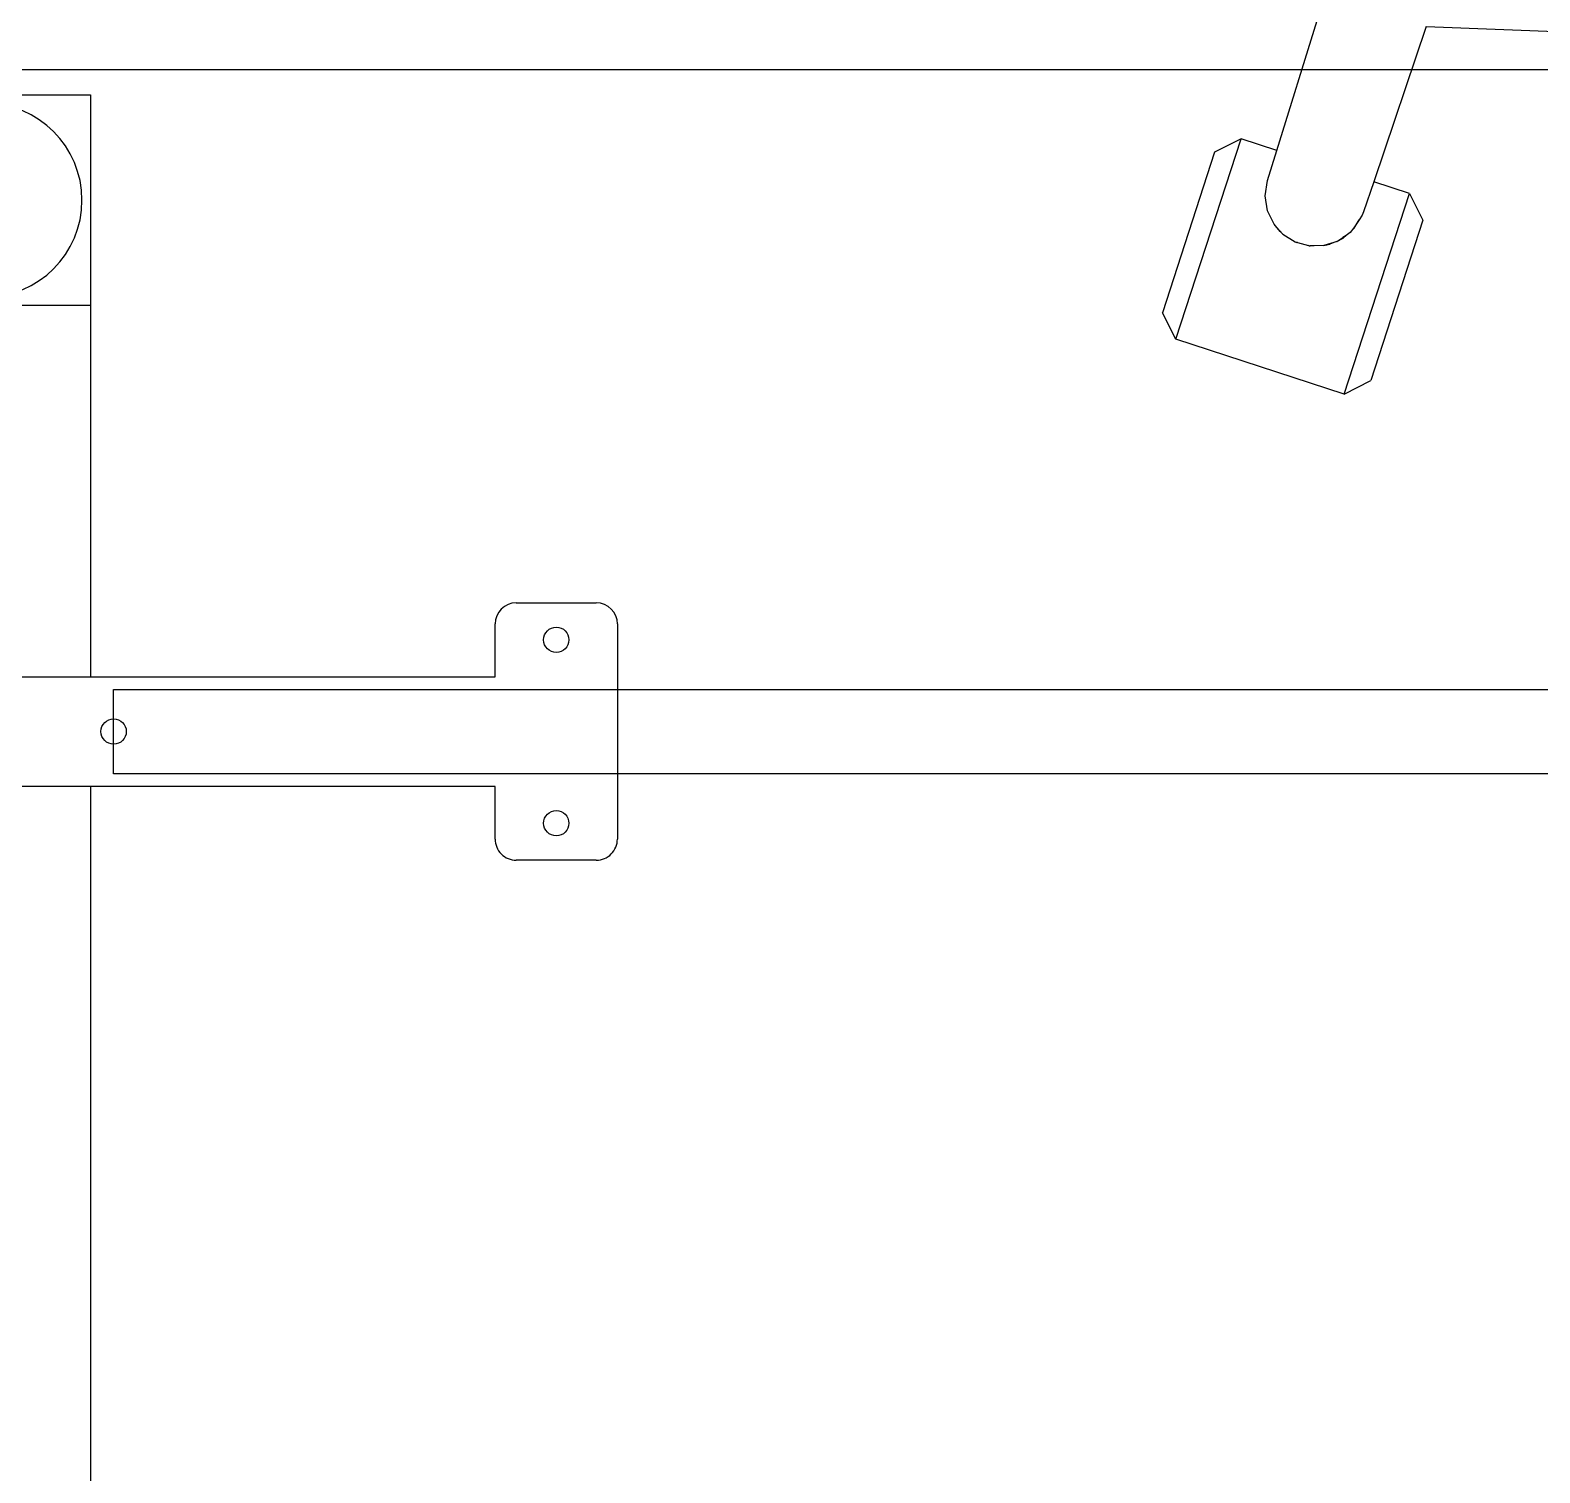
# Model space of a CAD drawing. Header units: millimetres. Extents: x 151130 to 215929, y 2134 to 34533.
# Drawn here: x 164044.9 to 164403, y 10814.4 to 11156.5 of the extents above; entities that cross this region are included whole.
import ezdxf

# ---------------------------------------------------------------- set-up
doc = ezdxf.new("R2010")
doc.units = ezdxf.units.MM
for name, color, linetype in [('2D', 7, 'Continuous'), ('MUEBLES', 8, 'Continuous'), ('OH CUBIERTA', 3, 'Continuous'), ('OH!-Furniture', 7, 'Continuous')]:
    doc.layers.add(name, color=color, linetype=linetype)

# ---------------------------------------------------------------- blocks, each defined once
blk = doc.blocks.new('SP.LI.5LTD.120')
at = {"layer": '2D'}
for p, q in [((5, 597), (55, 597)), ((55, 597), (55, 459)), ((55, 547), (5, 547)), ((156, 476.5), (175, 476.5)), ((151, 459), (151, 471.5)), ((180, 471.5), (180, 420.5)), ((18, 459), (151, 459)), ((151, 433), (18, 433)), ((55, 433), (55, 164)), ((151, 420.5), (151, 433)), ((175, 415.5), (156, 415.5))]:
    blk.add_line(p, q, dxfattribs=at)
at = {"layer": '2D', "extrusion": (0, 0, -1)}
blk.add_ellipse((30, 572), major_axis=(16.26, 16.26), ratio=1, start_param=-0.785398, end_param=5.497787, dxfattribs=at)
at = {"layer": '2D'}
for centre, major_axis, start_param, end_param in [((156, 471.5), (-3.54, 3.54), -0.785398, 0.785398), ((175, 471.5), (3.54, 3.54), 5.497787, 7.068583), ((165.5, 467.75), (-2.12, 2.12), -0.785398, 5.497787), ((60.5, 446), (-2.12, 2.12), -0.785398, 5.497787), ((165.5, 424.25), (-2.12, 2.12), -0.785398, 5.497787), ((156, 420.5), (3.54, 3.54), 2.356194, 3.926991), ((175, 420.5), (-3.54, 3.54), 2.356194, 3.926991)]:
    blk.add_ellipse(centre, major_axis=major_axis, ratio=1, start_param=start_param, end_param=end_param, dxfattribs=at)
blk = doc.blocks.new('SILLA YON')
for p, q in [((533.79, -84.17), (536.11, -22.7)), ((533.79, -84.17), (570.62, -96.62)), ((573.38, -88.15), (579.68, -84.94)), ((579.68, -84.94), (617.72, -97.3)), ((573.38, -88.15), (570.62, -96.62)), ((620.93, -103.6), (573.38, -88.15)), ((570.62, -96.62), (577.71, -99.02)), ((577.71, -99.02), (578.55, -99.4)), ((578.55, -99.4), (579.63, -100.09)), ((581.58, -101.27), (579.63, -100.09)), ((579.63, -100.09), (581.55, -101.33)), ((620.93, -103.6), (617.72, -97.3)), ((581.55, -101.33), (582.65, -102.2)), ((581.58, -101.27), (582.65, -102.2)), ((582.65, -102.2), (583.31, -103.17)), ((583.94, -103.86), (583.31, -103.17)), ((583.31, -103.17), (583.83, -103.93)), ((620.93, -103.6), (607.95, -143.55)), ((584.73, -105.35), (583.83, -103.93)), ((584.73, -105.35), (583.94, -103.86)), ((584.73, -105.35), (584.96, -106.06)), ((584.96, -106.06), (585.39, -107.03)), ((584.96, -106.06), (585.72, -108.45)), ((585.72, -108.45), (585.39, -107.03)), ((563.15, -119.63), (532.35, -110.02)), ((585.72, -108.45), (585.76, -110.78)), ((585.76, -110.78), (585.8, -111.71)), ((584.99, -114.74), (585.72, -112.12)), ((585.78, -111.91), (585.72, -112.12)), ((585.78, -111.91), (585.8, -111.71)), ((582.98, -118.21), (584.84, -115.27)), ((584.84, -115.27), (584.97, -114.98)), ((584.99, -114.74), (584.97, -114.98)), ((563.15, -119.63), (560.4, -128.1)), ((570.29, -121.86), (563.15, -119.63)), ((580.66, -120.25), (577.49, -121.79)), ((581.4, -119.61), (580.66, -120.25)), ((582.98, -118.21), (581.4, -119.61)), ((582.39, -118.85), (581.4, -119.61)), ((582.98, -118.21), (582.39, -118.85)), ((573.9, -122.4), (570.29, -121.86)), ((577.49, -121.79), (573.9, -122.4)), ((560.4, -128.1), (563.61, -134.4)), ((607.95, -143.55), (560.4, -128.1)), ((563.61, -134.4), (601.65, -146.76)), ((607.95, -143.55), (601.65, -146.76))]:
    blk.add_line(p, q)
blk = doc.blocks.new('MR8')
at = {"layer": 'MUEBLES'}
blk.add_lwpolyline([(-2444.5, -147), (-1280.5, -147), (-1280.5, -167), (-2444.5, -167)], close=True, dxfattribs=at)
at = {"layer": 'OH CUBIERTA'}
blk.add_lwpolyline([(-2500, 0), (-1250, 0), (-1250, -1200), (-2500, -1200)], close=True, dxfattribs=at)
blk.add_blockref('SP.LI.5LTD.120', (-2505, -603))
at = {"layer": 'OH!-Furniture', "rotation": 270}
blk.add_blockref('SILLA YON', (-2048.97, 543.96, -3132), dxfattribs=at)

msp = doc.modelspace()

# ---------------------------------------------------------------- block references
at = {"color": 5}
msp.add_blockref('MR8', (166509.22, 11147.21), dxfattribs=at)

doc.saveas('drawing.dxf')
